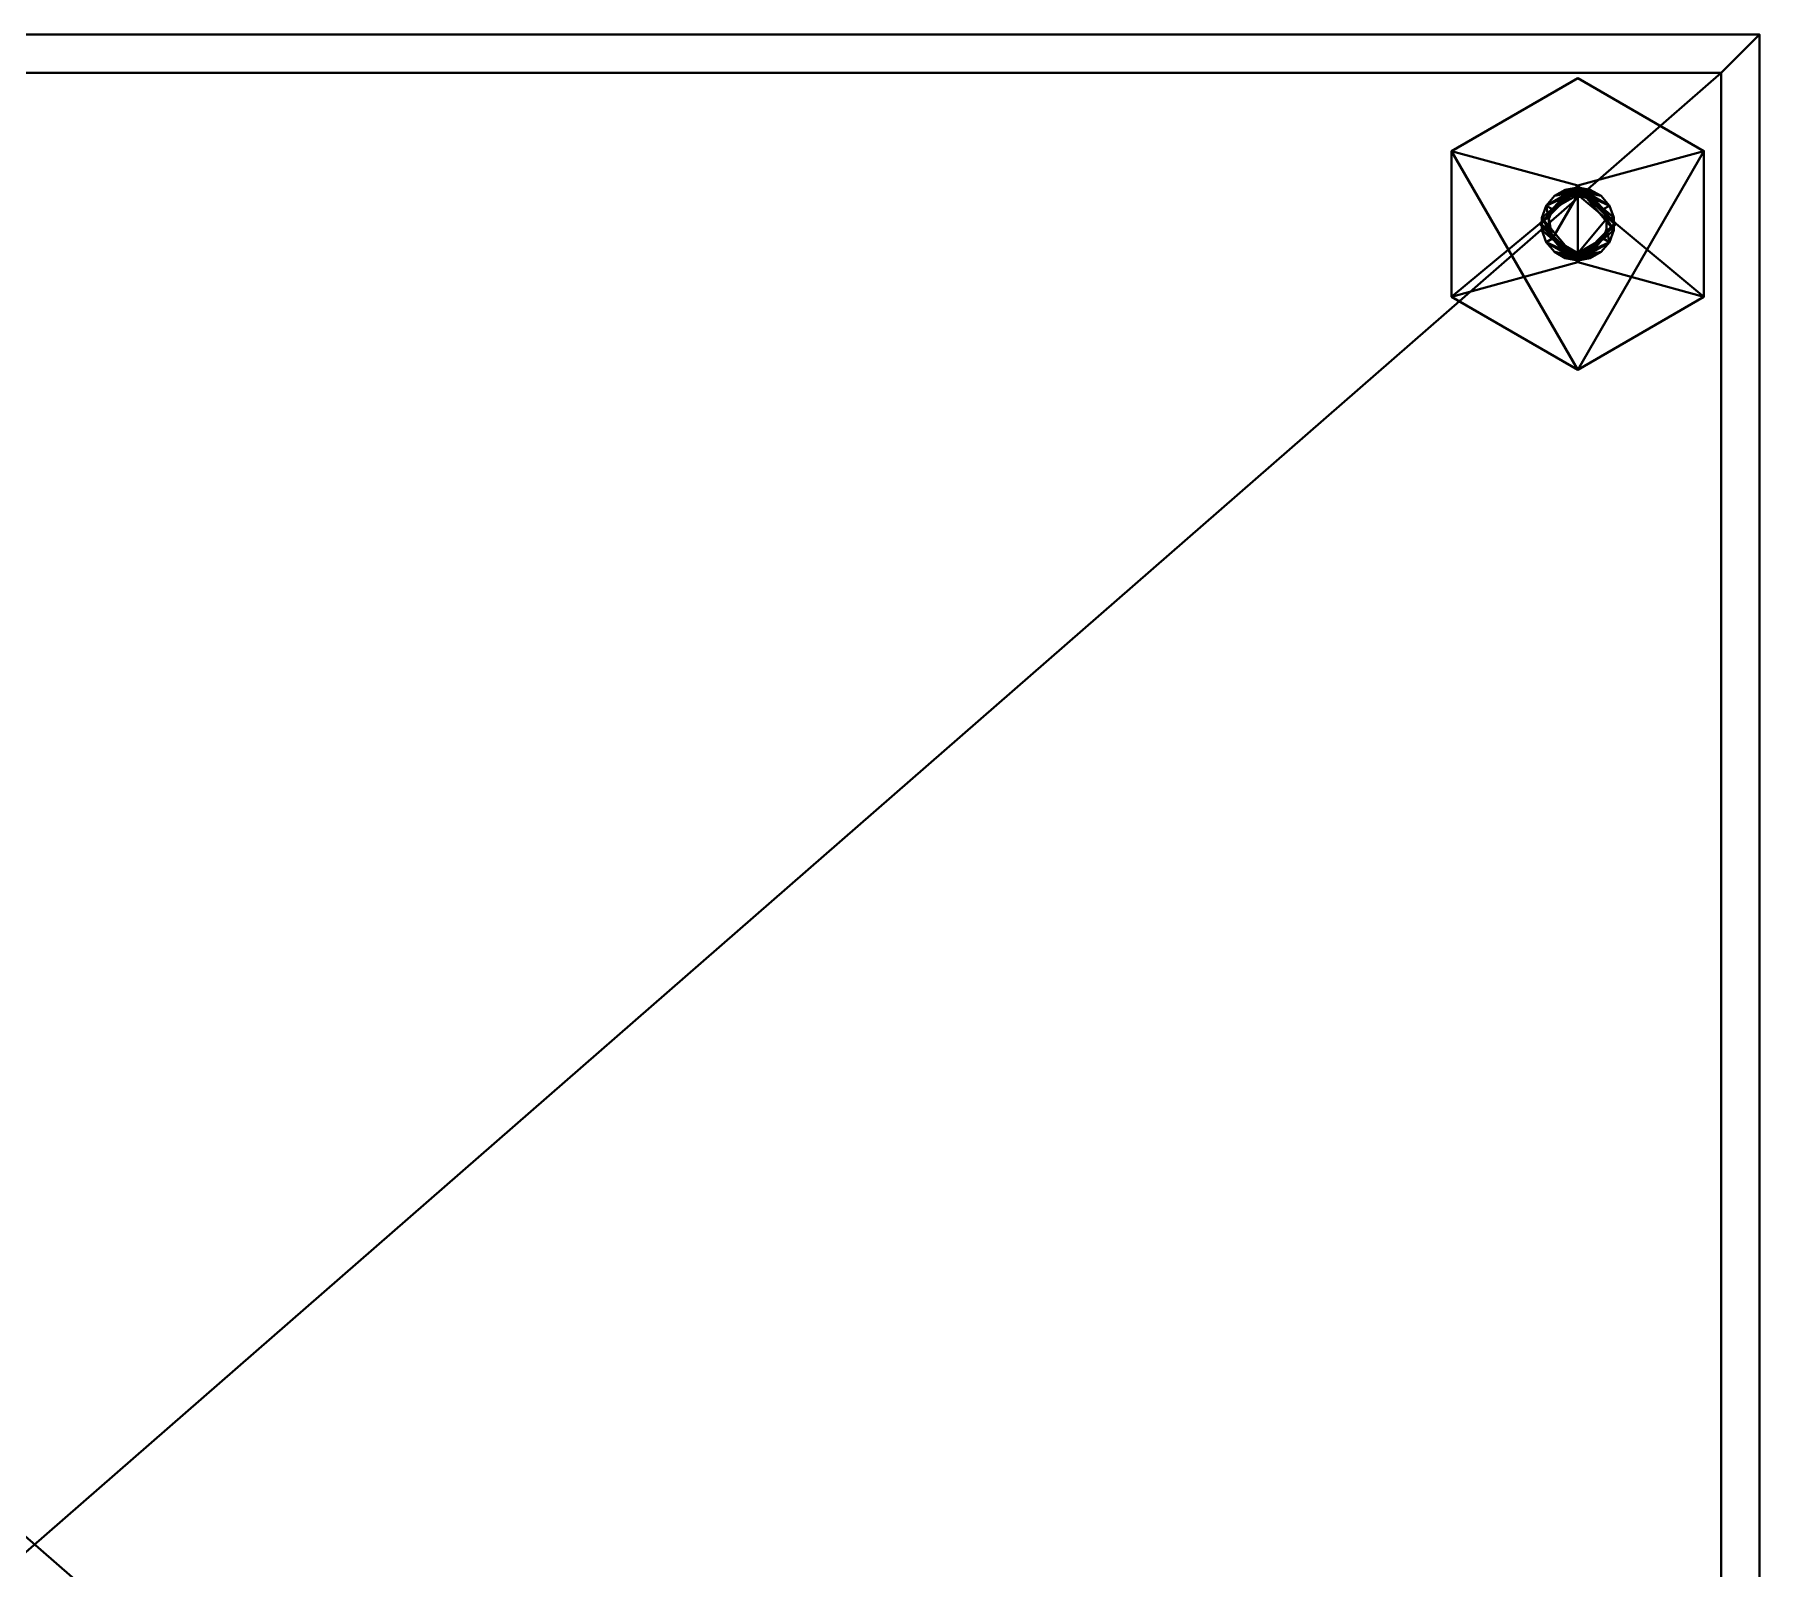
# Model space of a CAD drawing. Header units: millimetres. Extents: x -225 to 2025, y -202 to 200.
# Drawn here: x 0 to 225, y 0 to 200 of the extents above; entities that cross this region are included whole.
import ezdxf

# ---------------------------------------------------------------- set-up
doc = ezdxf.new("R2010")
doc.units = ezdxf.units.MM
doc.layers.add('I-FURN-PNLS', color=7, linetype='Continuous', lineweight=40)

msp = doc.modelspace()

# ---------------------------------------------------------------- meshes
at = {"layer": 'I-FURN-PNLS', "color": 7, "true_color": 0xf5f5f3}
mesh = msp.add_polyface(dxfattribs=at)
corners = [(-225, 200, 1799.81), (-225, -185, 1799.81), (-210, -185, 1799.81), (-210, -180, 1799.81), (-220, -180, 1799.81), (-220, 195, 1799.81), (220, 195, 1799.81), (220, -180, 1799.81), (210, -180, 1799.81), (210, -185, 1799.81), (225, -185, 1799.81), (225, 200, 1799.81)]
mesh.append_faces([[corners[k] for k in face] for face in [(4, 1, 2, 3)]], dxfattribs={"vtx0": -1, "color": 7})
mesh.append_faces([[corners[k] for k in face] for face in [(0, 5, 6, 11), (11, 6, 7, 10)]], dxfattribs={"vtx0": -1, "vtx2": -1, "color": 7})
mesh.append_faces([[corners[k] for k in face] for face in [(9, 10, 7, 8)]], dxfattribs={"vtx1": -1, "color": 7})
mesh.append_faces([[corners[k] for k in face] for face in [(4, 5, 0, 1)]], dxfattribs={"vtx1": -1, "vtx3": -1, "color": 7})
mesh = msp.add_polyface(dxfattribs=at)
corners = [(-225, 200, 15), (225, 200, 15), (225, -185, 15), (210, -185, 15), (210, -180, 15), (220, -180, 15), (220, 195, 15), (-220, 195, 15), (-220, -180, 15), (-210, -180, 15), (-210, -185, 15), (-225, -185, 15)]
mesh.append_faces([[corners[k] for k in face] for face in [(5, 2, 3, 4)]], dxfattribs={"vtx0": -1, "color": 7})
mesh.append_faces([[corners[k] for k in face] for face in [(2, 5, 6, 1)]], dxfattribs={"vtx0": -1, "vtx2": -1, "color": 7})
mesh.append_faces([[corners[k] for k in face] for face in [(10, 11, 8, 9)]], dxfattribs={"vtx1": -1, "color": 7})
mesh.append_faces([[corners[k] for k in face] for face in [(7, 8, 11, 0), (6, 7, 0, 1)]], dxfattribs={"vtx1": -1, "vtx3": -1, "color": 7})
mesh = msp.add_polyface(dxfattribs=at)
corners = [(-225, 200, 1799.81), (225, 200, 1799.81), (225, 200, 15), (-225, 200, 15)]
mesh.append_faces([[corners[k] for k in face] for face in [(0, 1, 2, 3)]], dxfattribs={"color": 7})
mesh = msp.add_polyface(dxfattribs=at)
corners = [(225, 200, 1799.81), (225, -185, 1799.81), (225, -185, 15), (225, 200, 15)]
mesh.append_faces([[corners[k] for k in face] for face in [(0, 1, 2, 3)]], dxfattribs={"color": 7})
mesh = msp.add_polyface(dxfattribs=at)
corners = [(220, 195, 1799.81), (-220, 195, 1799.81), (-220, 195, 15), (220, 195, 15)]
mesh.append_faces([[corners[k] for k in face] for face in [(0, 1, 2, 3)]], dxfattribs={"color": 7})
mesh = msp.add_polyface(dxfattribs=at)
corners = [(220, 195, 35), (-220, 195, 35), (-220, -180, 35), (-210, -180, 35), (-210, -185, 35), (210, -185, 35), (210, -180, 35), (220, -180, 35)]
mesh.append_faces([[corners[k] for k in face] for face in [(5, 6, 3, 4)]], dxfattribs={"vtx1": -1, "color": 7})
mesh.append_faces([[corners[k] for k in face] for face in [(1, 2, 3, 6)]], dxfattribs={"vtx2": -1, "vtx3": -1, "color": 7})
mesh.append_faces([[corners[k] for k in face] for face in [(6, 7, 0, 1)]], dxfattribs={"vtx3": -1, "color": 7})
mesh = msp.add_polyface(dxfattribs=at)
corners = [(220, 195, 15), (220, -180, 15), (210, -180, 15), (210, -185, 15), (-210, -185, 15), (-210, -180, 15), (-220, -180, 15), (-220, 195, 15)]
mesh.append_faces([[corners[k] for k in face] for face in [(4, 5, 2, 3)]], dxfattribs={"vtx1": -1, "color": 7})
mesh.append_faces([[corners[k] for k in face] for face in [(0, 1, 2, 5)]], dxfattribs={"vtx2": -1, "vtx3": -1, "color": 7})
mesh.append_faces([[corners[k] for k in face] for face in [(5, 6, 7, 0)]], dxfattribs={"vtx3": -1, "color": 7})
mesh = msp.add_polyface(dxfattribs=at)
corners = [(-220, 195, 35), (220, 195, 35), (220, 195, 15), (-220, 195, 15)]
mesh.append_faces([[corners[k] for k in face] for face in [(0, 1, 2, 3)]], dxfattribs={"color": 7})
mesh = msp.add_polyface(dxfattribs=at)
corners = [(220, 195, 1799.81), (-220, 195, 1799.81), (-220, -180, 1799.81), (-210, -180, 1799.81), (-210, -185, 1799.81), (210, -185, 1799.81), (210, -180, 1799.81), (220, -180, 1799.81)]
mesh.append_faces([[corners[k] for k in face] for face in [(5, 6, 3, 4)]], dxfattribs={"vtx1": -1, "color": 7})
mesh.append_faces([[corners[k] for k in face] for face in [(1, 2, 3, 6)]], dxfattribs={"vtx2": -1, "vtx3": -1, "color": 7})
mesh.append_faces([[corners[k] for k in face] for face in [(6, 7, 0, 1)]], dxfattribs={"vtx3": -1, "color": 7})
mesh = msp.add_polyface(dxfattribs=at)
corners = [(220, 195, 1789.81), (220, -180, 1789.81), (210, -180, 1789.81), (210, -185, 1789.81), (-210, -185, 1789.81), (-210, -180, 1789.81), (-220, -180, 1789.81), (-220, 195, 1789.81)]
mesh.append_faces([[corners[k] for k in face] for face in [(4, 5, 2, 3)]], dxfattribs={"vtx1": -1, "color": 7})
mesh.append_faces([[corners[k] for k in face] for face in [(0, 1, 2, 5)]], dxfattribs={"vtx2": -1, "vtx3": -1, "color": 7})
mesh.append_faces([[corners[k] for k in face] for face in [(5, 6, 7, 0)]], dxfattribs={"vtx3": -1, "color": 7})
mesh = msp.add_polyface(dxfattribs=at)
corners = [(-220, 195, 1799.81), (220, 195, 1799.81), (220, 195, 1789.81), (-220, 195, 1789.81)]
mesh.append_faces([[corners[k] for k in face] for face in [(0, 1, 2, 3)]], dxfattribs={"color": 7})
mesh = msp.add_polyface(dxfattribs=at)
corners = [(220, 195, 1349.81), (-220, 195, 1349.81), (-220, -180, 1349.81), (-210, -180, 1349.81), (-210, -185, 1349.81), (210, -185, 1349.81), (210, -180, 1349.81), (220, -180, 1349.81)]
mesh.append_faces([[corners[k] for k in face] for face in [(5, 6, 3, 4)]], dxfattribs={"vtx1": -1, "color": 7})
mesh.append_faces([[corners[k] for k in face] for face in [(1, 2, 3, 6)]], dxfattribs={"vtx2": -1, "vtx3": -1, "color": 7})
mesh.append_faces([[corners[k] for k in face] for face in [(6, 7, 0, 1)]], dxfattribs={"vtx3": -1, "color": 7})
mesh = msp.add_polyface(dxfattribs=at)
corners = [(220, 195, 1339.81), (220, -180, 1339.81), (210, -180, 1339.81), (210, -185, 1339.81), (-210, -185, 1339.81), (-210, -180, 1339.81), (-220, -180, 1339.81), (-220, 195, 1339.81)]
mesh.append_faces([[corners[k] for k in face] for face in [(4, 5, 2, 3)]], dxfattribs={"vtx1": -1, "color": 7})
mesh.append_faces([[corners[k] for k in face] for face in [(0, 1, 2, 5)]], dxfattribs={"vtx2": -1, "vtx3": -1, "color": 7})
mesh.append_faces([[corners[k] for k in face] for face in [(5, 6, 7, 0)]], dxfattribs={"vtx3": -1, "color": 7})
mesh = msp.add_polyface(dxfattribs=at)
corners = [(-220, 195, 1349.81), (220, 195, 1349.81), (220, 195, 1339.81), (-220, 195, 1339.81)]
mesh.append_faces([[corners[k] for k in face] for face in [(0, 1, 2, 3)]], dxfattribs={"color": 7})
mesh = msp.add_polyface(dxfattribs=at)
corners = [(220, 195, 899.81), (-220, 195, 899.81), (-220, -180, 899.81), (-210, -180, 899.81), (-210, -185, 899.81), (210, -185, 899.81), (210, -180, 899.81), (220, -180, 899.81)]
mesh.append_faces([[corners[k] for k in face] for face in [(5, 6, 3, 4)]], dxfattribs={"vtx1": -1, "color": 7})
mesh.append_faces([[corners[k] for k in face] for face in [(1, 2, 3, 6)]], dxfattribs={"vtx2": -1, "vtx3": -1, "color": 7})
mesh.append_faces([[corners[k] for k in face] for face in [(6, 7, 0, 1)]], dxfattribs={"vtx3": -1, "color": 7})
mesh = msp.add_polyface(dxfattribs=at)
corners = [(220, 195, 889.81), (220, -180, 889.81), (210, -180, 889.81), (210, -185, 889.81), (-210, -185, 889.81), (-210, -180, 889.81), (-220, -180, 889.81), (-220, 195, 889.81)]
mesh.append_faces([[corners[k] for k in face] for face in [(4, 5, 2, 3)]], dxfattribs={"vtx1": -1, "color": 7})
mesh.append_faces([[corners[k] for k in face] for face in [(0, 1, 2, 5)]], dxfattribs={"vtx2": -1, "vtx3": -1, "color": 7})
mesh.append_faces([[corners[k] for k in face] for face in [(5, 6, 7, 0)]], dxfattribs={"vtx3": -1, "color": 7})
mesh = msp.add_polyface(dxfattribs=at)
corners = [(-220, 195, 899.81), (220, 195, 899.81), (220, 195, 889.81), (-220, 195, 889.81)]
mesh.append_faces([[corners[k] for k in face] for face in [(3, 0, 1, 2)]], dxfattribs={"color": 7})
mesh = msp.add_polyface(dxfattribs=at)
corners = [(220, 195, 449.81), (-220, 195, 449.81), (-220, -180, 449.81), (-210, -180, 449.81), (-210, -185, 449.81), (210, -185, 449.81), (210, -180, 449.81), (220, -180, 449.81)]
mesh.append_faces([[corners[k] for k in face] for face in [(5, 6, 3, 4)]], dxfattribs={"vtx1": -1, "color": 7})
mesh.append_faces([[corners[k] for k in face] for face in [(1, 2, 3, 6)]], dxfattribs={"vtx2": -1, "vtx3": -1, "color": 7})
mesh.append_faces([[corners[k] for k in face] for face in [(6, 7, 0, 1)]], dxfattribs={"vtx3": -1, "color": 7})
mesh = msp.add_polyface(dxfattribs=at)
corners = [(220, 195, 439.81), (220, -180, 439.81), (210, -180, 439.81), (210, -185, 439.81), (-210, -185, 439.81), (-210, -180, 439.81), (-220, -180, 439.81), (-220, 195, 439.81)]
mesh.append_faces([[corners[k] for k in face] for face in [(4, 5, 2, 3)]], dxfattribs={"vtx1": -1, "color": 7})
mesh.append_faces([[corners[k] for k in face] for face in [(0, 1, 2, 5)]], dxfattribs={"vtx2": -1, "vtx3": -1, "color": 7})
mesh.append_faces([[corners[k] for k in face] for face in [(5, 6, 7, 0)]], dxfattribs={"vtx3": -1, "color": 7})
mesh = msp.add_polyface(dxfattribs=at)
corners = [(-220, 195, 449.81), (220, 195, 449.81), (220, 195, 439.81), (-220, 195, 439.81)]
mesh.append_faces([[corners[k] for k in face] for face in [(3, 0, 1, 2)]], dxfattribs={"color": 7})
at = {"layer": 'I-FURN-PNLS', "color": 250, "true_color": 0x191919}
mesh = msp.add_polyface(dxfattribs=at)
corners = [(184.84, 184.8), (184.84, 184.8, 10), (201.3, 194.3, 10), (201.3, 194.3)]
mesh.append_faces([[corners[k] for k in face] for face in [(2, 3, 0, 1)]], dxfattribs={"color": 250})
mesh = msp.add_polyface(dxfattribs=at)
corners = [(217.75, 165.8, 10), (217.75, 184.8, 10), (201.3, 194.3, 10), (184.84, 184.8, 10), (184.84, 165.8, 10), (201.3, 156.3, 10), (201.3, 170.3, 10), (196.3, 175.3, 10), (201.3, 180.3, 10), (206.3, 175.3, 10)]
mesh.append_faces([[corners[k] for k in face] for face in [(7, 4, 6)]], dxfattribs={"vtx0": -1, "vtx1": -1, "color": 250})
mesh.append_faces([[corners[k] for k in face] for face in [(1, 8, 9, 0), (0, 9, 6)]], dxfattribs={"vtx0": -1, "vtx2": -1, "color": 250})
mesh.append_faces([[corners[k] for k in face] for face in [(2, 3, 8, 1), (5, 0, 6, 4)]], dxfattribs={"vtx1": -1, "vtx2": -1, "color": 250})
mesh.append_faces([[corners[k] for k in face] for face in [(7, 8, 3, 4)]], dxfattribs={"vtx1": -1, "vtx3": -1, "color": 250})
mesh = msp.add_polyface(dxfattribs=at)
corners = [(201.3, 156.3), (184.84, 165.8), (184.84, 184.8), (201.3, 194.3), (217.75, 184.8), (217.75, 165.8)]
mesh.append_faces([[corners[k] for k in face] for face in [(2, 0, 1), (0, 4, 5)]], dxfattribs={"vtx0": -1, "color": 250})
mesh.append_faces([[corners[k] for k in face] for face in [(2, 3, 4, 0)]], dxfattribs={"vtx2": -1, "vtx3": -1, "color": 250})
mesh = msp.add_polyface(dxfattribs=at)
corners = [(201.3, 194.3), (201.3, 194.3, 10), (217.75, 184.8, 10), (217.75, 184.8)]
mesh.append_faces([[corners[k] for k in face] for face in [(1, 2, 3, 0)]], dxfattribs={"color": 250})
at = {"layer": 'I-FURN-PNLS', "color": 7, "true_color": 0xf5f5f3}
mesh = msp.add_polyface(dxfattribs=at)
corners = [(220, -180, 1799.81), (220, 195, 1799.81), (220, 195, 15), (220, -180, 15)]
mesh.append_faces([[corners[k] for k in face] for face in [(3, 0, 1, 2)]], dxfattribs={"color": 7})
mesh = msp.add_polyface(dxfattribs=at)
corners = [(220, 195, 35), (220, -180, 35), (220, -180, 15), (220, 195, 15)]
mesh.append_faces([[corners[k] for k in face] for face in [(0, 1, 2, 3)]], dxfattribs={"color": 7})
mesh = msp.add_polyface(dxfattribs=at)
corners = [(220, 195, 1799.81), (220, -180, 1799.81), (220, -180, 1789.81), (220, 195, 1789.81)]
mesh.append_faces([[corners[k] for k in face] for face in [(0, 1, 2, 3)]], dxfattribs={"color": 7})
mesh = msp.add_polyface(dxfattribs=at)
corners = [(220, 195, 1349.81), (220, -180, 1349.81), (220, -180, 1339.81), (220, 195, 1339.81)]
mesh.append_faces([[corners[k] for k in face] for face in [(0, 1, 2, 3)]], dxfattribs={"color": 7})
mesh = msp.add_polyface(dxfattribs=at)
corners = [(220, 195, 899.81), (220, -180, 899.81), (220, -180, 889.81), (220, 195, 889.81)]
mesh.append_faces([[corners[k] for k in face] for face in [(3, 0, 1, 2)]], dxfattribs={"color": 7})
mesh = msp.add_polyface(dxfattribs=at)
corners = [(220, 195, 449.81), (220, -180, 449.81), (220, -180, 439.81), (220, 195, 439.81)]
mesh.append_faces([[corners[k] for k in face] for face in [(3, 0, 1, 2)]], dxfattribs={"color": 7})
at = {"layer": 'I-FURN-PNLS', "color": 250, "true_color": 0x191919}
mesh = msp.add_polyface(dxfattribs=at)
corners = [(184.84, 165.8), (184.84, 165.8, 10), (184.84, 184.8, 10), (184.84, 184.8)]
mesh.append_faces([[corners[k] for k in face] for face in [(2, 3, 0, 1)]], dxfattribs={"color": 250})
mesh = msp.add_polyface(dxfattribs=at)
corners = [(217.75, 184.8), (217.75, 184.8, 10), (217.75, 165.8, 10), (217.75, 165.8)]
mesh.append_faces([[corners[k] for k in face] for face in [(2, 3, 0, 1)]], dxfattribs={"color": 250})
mesh = msp.add_polyface(dxfattribs=at)
corners = [(201.3, 180.3, 15), (201.3, 180.3, 13.75), (201.3, 180.3, 12.5), (201.3, 180.3, 11.25), (201.3, 180.3, 10), (196.3, 175.3, 10), (201.3, 170.3, 10), (201.3, 170.3, 11.25), (201.3, 170.3, 12.5), (201.3, 170.3, 13.75), (201.3, 170.3, 15), (196.3, 175.3, 15)]
mesh.append_faces([[corners[k] for k in face] for face in [(2, 5, 8), (8, 11, 2)]], dxfattribs={"vtx0": -1, "vtx1": -1, "vtx2": -1, "color": 250})
mesh.append_faces([[corners[k] for k in face] for face in [(1, 2, 11, 0)]], dxfattribs={"vtx1": -1, "color": 250})
mesh.append_faces([[corners[k] for k in face] for face in [(3, 4, 5, 2), (9, 10, 11, 8)]], dxfattribs={"vtx2": -1, "color": 250})
mesh.append_faces([[corners[k] for k in face] for face in [(5, 6, 7, 8)]], dxfattribs={"vtx3": -1, "color": 250})
mesh = msp.add_polyface(dxfattribs=at)
corners = [(201.3, 170.3, 15), (206.3, 175.3, 15), (201.3, 180.3, 15), (196.3, 175.3, 15), (201.3, 180.06, 15), (206.06, 175.3, 15), (201.3, 170.54, 15), (196.54, 175.3, 15)]
mesh.append_faces([[corners[k] for k in face] for face in [(1, 5, 6, 0), (7, 3, 0, 6)]], dxfattribs={"vtx0": -1, "vtx2": -1, "color": 250})
mesh.append_faces([[corners[k] for k in face] for face in [(7, 4, 2, 3), (1, 2, 4, 5)]], dxfattribs={"vtx1": -1, "vtx3": -1, "color": 250})
mesh = msp.add_polyface(dxfattribs=at)
corners = [(201.3, 180.06, 34.05), (201.3, 180.06, 29.29), (201.3, 180.06, 24.53), (201.3, 180.06, 19.76), (201.3, 180.06, 15), (196.54, 175.3, 15), (201.3, 170.54, 15), (201.3, 170.54, 19.76), (201.3, 170.54, 24.53), (201.3, 170.54, 29.29), (201.3, 170.54, 34.05), (199.67, 170.82, 34.05), (198.24, 171.65, 34.05), (197.18, 172.92, 34.05), (196.61, 174.47, 34.05), (196.61, 176.12, 34.05), (197.17, 177.68, 34.05), (198.24, 178.95, 34.05), (199.67, 179.77, 34.05)]
mesh.append_faces([[corners[k] for k in face] for face in [(17, 1, 16), (2, 16, 1)]], dxfattribs={"vtx0": -1, "vtx1": -1, "color": 250})
mesh.append_faces([[corners[k] for k in face] for face in [(2, 8, 15), (5, 8, 2)]], dxfattribs={"vtx0": -1, "vtx1": -1, "vtx2": -1, "color": 250})
mesh.append_faces([[corners[k] for k in face] for face in [(1, 17, 18), (9, 12, 13)]], dxfattribs={"vtx0": -1, "vtx2": -1, "color": 250})
mesh.append_faces([[corners[k] for k in face] for face in [(15, 16, 2), (13, 14, 8), (11, 12, 9), (8, 9, 13), (14, 15, 8)]], dxfattribs={"vtx1": -1, "vtx2": -1, "color": 250})
mesh.append_faces([[corners[k] for k in face] for face in [(18, 0, 1), (3, 4, 5, 2), (9, 10, 11)]], dxfattribs={"vtx2": -1, "color": 250})
mesh.append_faces([[corners[k] for k in face] for face in [(5, 6, 7, 8)]], dxfattribs={"vtx3": -1, "color": 250})
mesh = msp.add_polyface(dxfattribs=at)
corners = [(201.3, 179.11, 35), (201.3, 179.35, 34.76), (201.3, 179.59, 34.53), (201.3, 179.82, 34.29), (201.3, 180.06, 34.05), (199.67, 179.77, 34.05), (198.24, 178.95, 34.05), (197.17, 177.68, 34.05), (196.61, 176.12, 34.05), (196.61, 174.47, 34.05), (197.18, 172.92, 34.05), (198.24, 171.65, 34.05), (199.67, 170.82, 34.05), (201.3, 170.54, 34.05), (201.3, 170.77, 34.29), (201.3, 171.01, 34.53), (201.3, 171.25, 34.76), (201.3, 171.48, 35), (199.99, 171.71, 35), (198.85, 172.38, 35), (197.99, 173.39, 35), (197.54, 174.64, 35), (197.54, 175.96, 35), (197.99, 177.21, 35), (198.85, 178.22, 35), (199.99, 178.88, 35)]
mesh.append_faces([[corners[k] for k in face] for face in [(14, 12, 13)]], dxfattribs={"vtx0": -1, "color": 250})
mesh.append_faces([[corners[k] for k in face] for face in [(2, 24, 1), (7, 2, 6), (6, 3, 5), (19, 16, 18), (11, 15, 10), (15, 11, 14)]], dxfattribs={"vtx0": -1, "vtx1": -1, "color": 250})
mesh.append_faces([[corners[k] for k in face] for face in [(7, 23, 2), (10, 15, 20)]], dxfattribs={"vtx0": -1, "vtx1": -1, "vtx2": -1, "color": 250})
mesh.append_faces([[corners[k] for k in face] for face in [(8, 21, 22), (19, 15, 16), (20, 9, 10)]], dxfattribs={"vtx0": -1, "vtx2": -1, "color": 250})
mesh.append_faces([[corners[k] for k in face] for face in [(24, 25, 1), (23, 24, 2), (22, 23, 7), (2, 3, 6), (7, 8, 22), (19, 20, 15), (20, 21, 9), (11, 12, 14), (8, 9, 21)]], dxfattribs={"vtx1": -1, "vtx2": -1, "color": 250})
mesh.append_faces([[corners[k] for k in face] for face in [(25, 0, 1), (3, 4, 5), (16, 17, 18)]], dxfattribs={"vtx2": -1, "color": 250})
mesh = msp.add_polyface(dxfattribs=at)
corners = [(201.3, 170.3, 10), (206.3, 175.3, 10), (201.3, 180.3, 10), (201.3, 180.3, 11.25), (201.3, 180.3, 12.5), (201.3, 180.3, 13.75), (201.3, 180.3, 15), (206.3, 175.3, 15), (201.3, 170.3, 15), (201.3, 170.3, 13.75), (201.3, 170.3, 12.5), (201.3, 170.3, 11.25)]
mesh.append_faces([[corners[k] for k in face] for face in [(1, 10, 11, 0), (7, 4, 5, 6)]], dxfattribs={"vtx0": -1, "color": 250})
mesh.append_faces([[corners[k] for k in face] for face in [(7, 10, 4), (1, 4, 10)]], dxfattribs={"vtx0": -1, "vtx1": -1, "vtx2": -1, "color": 250})
mesh.append_faces([[corners[k] for k in face] for face in [(7, 8, 9, 10), (1, 2, 3, 4)]], dxfattribs={"vtx3": -1, "color": 250})
mesh = msp.add_polyface(dxfattribs=at)
corners = [(201.3, 170.54, 15), (206.06, 175.3, 15), (201.3, 180.06, 15), (201.3, 180.06, 19.76), (201.3, 180.06, 24.53), (201.3, 180.06, 29.29), (201.3, 180.06, 34.05), (202.93, 179.77, 34.05), (204.36, 178.95, 34.05), (205.42, 177.68, 34.05), (205.99, 176.13, 34.05), (205.99, 174.47, 34.05), (205.42, 172.92, 34.05), (204.36, 171.65, 34.05), (202.93, 170.82, 34.05), (201.3, 170.54, 34.05), (201.3, 170.54, 29.29), (201.3, 170.54, 24.53), (201.3, 170.54, 19.76)]
mesh.append_faces([[corners[k] for k in face] for face in [(16, 14, 15), (1, 17, 18, 0)]], dxfattribs={"vtx0": -1, "color": 250})
mesh.append_faces([[corners[k] for k in face] for face in [(5, 9, 4)]], dxfattribs={"vtx0": -1, "vtx1": -1, "color": 250})
mesh.append_faces([[corners[k] for k in face] for face in [(11, 17, 4), (17, 1, 4)]], dxfattribs={"vtx0": -1, "vtx1": -1, "vtx2": -1, "color": 250})
mesh.append_faces([[corners[k] for k in face] for face in [(12, 16, 17), (5, 8, 9)]], dxfattribs={"vtx0": -1, "vtx2": -1, "color": 250})
mesh.append_faces([[corners[k] for k in face] for face in [(6, 7, 5)]], dxfattribs={"vtx1": -1, "color": 250})
mesh.append_faces([[corners[k] for k in face] for face in [(13, 14, 16), (12, 13, 16), (11, 12, 17), (9, 10, 4), (7, 8, 5), (10, 11, 4)]], dxfattribs={"vtx1": -1, "vtx2": -1, "color": 250})
mesh.append_faces([[corners[k] for k in face] for face in [(1, 2, 3, 4)]], dxfattribs={"vtx3": -1, "color": 250})
mesh = msp.add_polyface(dxfattribs=at)
corners = [(201.3, 170.54, 34.05), (202.93, 170.82, 34.05), (204.36, 171.65, 34.05), (205.42, 172.92, 34.05), (205.99, 174.47, 34.05), (205.99, 176.13, 34.05), (205.42, 177.68, 34.05), (204.36, 178.95, 34.05), (202.93, 179.77, 34.05), (201.3, 180.06, 34.05), (201.3, 179.82, 34.29), (201.3, 179.59, 34.53), (201.3, 179.35, 34.76), (201.3, 179.11, 35), (202.61, 178.88, 35), (203.75, 178.22, 35), (204.6, 177.21, 35), (205.06, 175.96, 35), (205.06, 174.64, 35), (204.6, 173.39, 35), (203.75, 172.37, 35), (202.6, 171.71, 35), (201.3, 171.48, 35), (201.3, 171.25, 34.76), (201.3, 171.01, 34.53), (201.3, 170.77, 34.29)]
mesh.append_faces([[corners[k] for k in face] for face in [(23, 21, 22), (1, 25, 0), (10, 8, 9)]], dxfattribs={"vtx0": -1, "color": 250})
mesh.append_faces([[corners[k] for k in face] for face in [(24, 20, 23), (2, 25, 1), (15, 12, 14), (7, 11, 6), (11, 7, 10)]], dxfattribs={"vtx0": -1, "vtx1": -1, "color": 250})
mesh.append_faces([[corners[k] for k in face] for face in [(19, 24, 3), (6, 11, 16)]], dxfattribs={"vtx0": -1, "vtx1": -1, "vtx2": -1, "color": 250})
mesh.append_faces([[corners[k] for k in face] for face in [(2, 24, 25), (24, 2, 3), (4, 17, 18), (15, 11, 12), (16, 5, 6)]], dxfattribs={"vtx0": -1, "vtx2": -1, "color": 250})
mesh.append_faces([[corners[k] for k in face] for face in [(20, 21, 23), (19, 20, 24), (18, 19, 3), (3, 4, 18), (15, 16, 11), (16, 17, 5), (7, 8, 10), (4, 5, 17)]], dxfattribs={"vtx1": -1, "vtx2": -1, "color": 250})
mesh.append_faces([[corners[k] for k in face] for face in [(12, 13, 14)]], dxfattribs={"vtx2": -1, "color": 250})
mesh = msp.add_polyface(dxfattribs=at)
corners = [(201.3, 171.48, 35), (202.6, 171.71, 35), (203.75, 172.37, 35), (204.6, 173.39, 35), (205.06, 174.64, 35), (205.06, 175.96, 35), (204.6, 177.21, 35), (203.75, 178.22, 35), (202.61, 178.88, 35), (201.3, 179.11, 35), (199.99, 178.88, 35), (198.85, 178.22, 35), (197.99, 177.21, 35), (197.54, 175.96, 35), (197.54, 174.64, 35), (197.99, 173.39, 35), (198.85, 172.38, 35), (199.99, 171.71, 35)]
mesh.append_faces([[corners[k] for k in face] for face in [(5, 9, 15, 0)]], dxfattribs={"vtx0": -1, "vtx1": -1, "vtx2": -1, "vtx3": -1, "color": 250})
mesh.append_faces([[corners[k] for k in face] for face in [(9, 12, 13, 15)]], dxfattribs={"vtx0": -1, "vtx2": -1, "vtx3": -1, "color": 250})
mesh.append_faces([[corners[k] for k in face] for face in [(0, 3, 4, 5)]], dxfattribs={"vtx0": -1, "vtx3": -1, "color": 250})
mesh.append_faces([[corners[k] for k in face] for face in [(14, 15, 13)]], dxfattribs={"vtx1": -1, "color": 250})
mesh.append_faces([[corners[k] for k in face] for face in [(7, 8, 9), (1, 2, 3, 0), (16, 17, 0, 15)]], dxfattribs={"vtx2": -1, "color": 250})
mesh.append_faces([[corners[k] for k in face] for face in [(5, 6, 7, 9)]], dxfattribs={"vtx2": -1, "vtx3": -1, "color": 250})
mesh.append_faces([[corners[k] for k in face] for face in [(9, 10, 11, 12)]], dxfattribs={"vtx3": -1, "color": 250})
mesh = msp.add_polyface(dxfattribs=at)
corners = [(201.3, 156.3), (201.3, 156.3, 10), (184.84, 165.8, 10), (184.84, 165.8)]
mesh.append_faces([[corners[k] for k in face] for face in [(2, 3, 0, 1)]], dxfattribs={"color": 250})
mesh = msp.add_polyface(dxfattribs=at)
corners = [(217.75, 165.8), (217.75, 165.8, 10), (201.3, 156.3, 10), (201.3, 156.3)]
mesh.append_faces([[corners[k] for k in face] for face in [(2, 3, 0, 1)]], dxfattribs={"color": 250})

doc.saveas('drawing.dxf')
